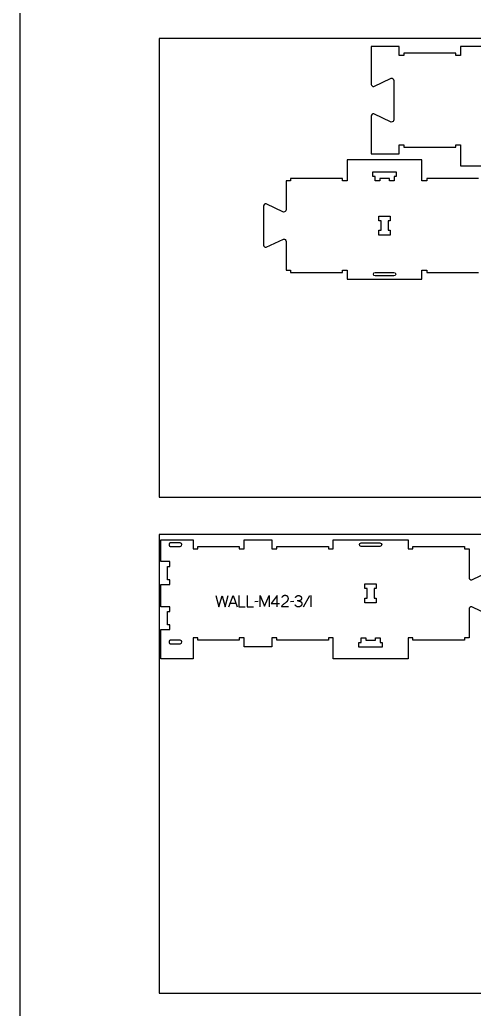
# Model space of a CAD drawing. Extents: x -13885 to -10701, y -27186 to -19593.
# Drawn here: x -13885 to -12674, y -25520 to -22887 of the extents above; entities that cross this region are included whole.
import ezdxf

# ---------------------------------------------------------------- set-up
doc = ezdxf.new("R2010")
doc.units = 0
for name, color, linetype in [('0_SHEET_SPRUCEPLY_2440X122', 1, 'CONTINUOUS'), ('1_ANYTOOL_1MMDEEP_LABELS_S', 2, 'CONTINUOUS'), ('3_ANYTOOL_CUTTHROUGH_INSID', 4, 'CONTINUOUS'), ('4_ANYTOOL_CUTTHROUGH_OUTSI', 5, 'CONTINUOUS'), ('DONOTCUT', 18, 'CONTINUOUS')]:
    doc.layers.add(name, color=color, linetype=linetype)

msp = doc.modelspace()

# ---------------------------------------------------------------- linework, layer by layer
at = {"layer": '0_SHEET_SPRUCEPLY_2440X122'}
for points in [[(-13513.1, -22936.7), (-13513.1, -24156.7), (-11073.1, -24156.7), (-11073.1, -22936.7)], [(-13513.1, -24256.7), (-13513.1, -25476.7), (-11073.1, -25476.7), (-11073.1, -24256.7)]]:
    msp.add_lwpolyline(points, close=True, dxfattribs=at)
at = {"layer": '1_ANYTOOL_1MMDEEP_LABELS_S'}
for points in [[(-13362.1, -24419), (-13354.4, -24449), (-13345.9, -24419.9), (-13337.4, -24449), (-13329.9, -24419)], [(-13327.4, -24449), (-13316.5, -24419), (-13305.4, -24449)], [(-13301.1, -24419), (-13301.1, -24449), (-13284, -24449)], [(-13279.3, -24419), (-13279.3, -24449), (-13262.2, -24449)], [(-13244.4, -24449), (-13244.4, -24419), (-13232.4, -24447.3), (-13220.4, -24419.1), (-13220.4, -24449)], [(-13198.9, -24449), (-13198.8, -24418.9), (-13214.9, -24440.3)], [(-13168.7, -24448.9), (-13187, -24448.9), (-13186.8, -24448.4), (-13186.7, -24448.2), (-13186.7, -24448), (-13186.6, -24447.8), (-13186.5, -24447.5), (-13186.4, -24447.3), (-13186.3, -24447.1), (-13186.2, -24446.9), (-13186.1, -24446.7), (-13186, -24446.5), (-13185.9, -24446.3), (-13185.8, -24446.1), (-13185.7, -24445.9), (-13185.5, -24445.7), (-13185.4, -24445.5), (-13185.3, -24445.3), (-13185.1, -24445.1), (-13185, -24444.9), (-13184.9, -24444.8), (-13184.7, -24444.6), (-13184.6, -24444.4), (-13184.4, -24444.2), (-13184.3, -24444), (-13184.1, -24443.9), (-13184, -24443.7), (-13183.8, -24443.5), (-13183.6, -24443.4), (-13183.5, -24443.2), (-13183.3, -24443.1), (-13182.9, -24442.7), (-13181.4, -24441.5), (-13180, -24440.3), (-13178.4, -24439.2), (-13176.9, -24438), (-13176.2, -24437.5), (-13175.4, -24436.9), (-13174.7, -24436.3), (-13174, -24435.8), (-13173.4, -24435.2), (-13172.7, -24434.6), (-13172.1, -24433.9), (-13171.5, -24433.3), (-13171.4, -24433.2), (-13171.2, -24433), (-13171.1, -24432.9), (-13171, -24432.7), (-13170.8, -24432.5), (-13170.7, -24432.4), (-13170.6, -24432.2), (-13170.5, -24432), (-13170.4, -24431.8), (-13170.3, -24431.7), (-13170.2, -24431.5), (-13170.1, -24431.3), (-13170, -24431.1), (-13169.9, -24430.9), (-13169.8, -24430.7), (-13169.7, -24430.6), (-13169.7, -24430.4), (-13169.6, -24430.2), (-13169.5, -24430), (-13169.5, -24429.8), (-13169.4, -24429.6), (-13169.4, -24429.4), (-13169.3, -24429.2), (-13169.3, -24429), (-13169.3, -24428.7), (-13169.2, -24428.5), (-13169.2, -24428.3), (-13169.2, -24428.1), (-13169.2, -24427.9), (-13169.2, -24427.7), (-13169.1, -24427.4), (-13169.1, -24427.2), (-13169.1, -24427), (-13169.2, -24426.7), (-13169.2, -24426.5), (-13169.2, -24426.2), (-13169.2, -24426), (-13169.2, -24425.8), (-13169.3, -24425.5), (-13169.3, -24425.3), (-13169.3, -24425.1), (-13169.4, -24424.9), (-13169.4, -24424.7), (-13169.5, -24424.5), (-13169.6, -24424.2), (-13169.6, -24424), (-13169.7, -24423.8), (-13169.8, -24423.7), (-13169.9, -24423.5), (-13169.9, -24423.3), (-13170, -24423.1), (-13170.1, -24422.9), (-13170.2, -24422.7), (-13170.3, -24422.6), (-13170.5, -24422.4), (-13170.6, -24422.2), (-13170.7, -24422.1), (-13170.8, -24421.9), (-13170.9, -24421.8), (-13171.1, -24421.6), (-13171.2, -24421.5), (-13171.4, -24421.3), (-13171.5, -24421.2), (-13171.7, -24421.1), (-13171.8, -24420.9), (-13172, -24420.8), (-13172.2, -24420.7), (-13172.3, -24420.6), (-13172.5, -24420.5), (-13172.7, -24420.4), (-13172.8, -24420.3), (-13173, -24420.2), (-13173.2, -24420.1), (-13173.4, -24420), (-13173.6, -24419.9), (-13173.8, -24419.8), (-13173.9, -24419.7), (-13174.1, -24419.6), (-13174.3, -24419.6), (-13174.5, -24419.5), (-13174.7, -24419.4), (-13174.9, -24419.4), (-13175.1, -24419.3), (-13175.4, -24419.3), (-13175.6, -24419.2), (-13175.8, -24419.2), (-13176, -24419.1), (-13176.2, -24419.1), (-13176.4, -24419.1), (-13176.7, -24419), (-13176.9, -24419), (-13177.1, -24419), (-13177.3, -24419), (-13177.6, -24419), (-13178.1, -24419), (-13178.4, -24419), (-13178.8, -24419), (-13179.1, -24419), (-13179.5, -24419.1), (-13179.8, -24419.1), (-13180.2, -24419.2), (-13180.5, -24419.2), (-13180.8, -24419.3), (-13181.1, -24419.4), (-13181.3, -24419.4), (-13181.4, -24419.5), (-13181.6, -24419.5), (-13181.7, -24419.6), (-13181.9, -24419.6), (-13182, -24419.7), (-13182.2, -24419.8), (-13182.3, -24419.8), (-13182.5, -24419.9), (-13182.6, -24419.9), (-13182.7, -24420), (-13182.9, -24420.1), (-13183, -24420.2), (-13183.1, -24420.2), (-13183.3, -24420.3), (-13183.4, -24420.4), (-13183.5, -24420.5), (-13183.7, -24420.6), (-13183.8, -24420.7), (-13183.9, -24420.8), (-13184, -24420.9), (-13184.1, -24421), (-13184.3, -24421.1), (-13184.4, -24421.2), (-13184.5, -24421.3), (-13184.6, -24421.4), (-13184.7, -24421.5), (-13184.8, -24421.6), (-13184.9, -24421.7), (-13185.1, -24421.8), (-13185.2, -24422), (-13185.3, -24422.1), (-13185.5, -24422.3), (-13185.7, -24422.6), (-13185.9, -24422.9), (-13186, -24423.2), (-13186.2, -24423.5), (-13186.4, -24423.8), (-13186.5, -24424.1)], [(-13142.9, -24433.2), (-13142.4, -24433.2), (-13142, -24433.3), (-13141.6, -24433.3), (-13141.2, -24433.4), (-13140.7, -24433.4), (-13140.3, -24433.5), (-13139.9, -24433.6), (-13139.5, -24433.7), (-13139.1, -24433.8), (-13138.7, -24434), (-13138.3, -24434.1), (-13137.9, -24434.2), (-13137.5, -24434.4), (-13137.2, -24434.6), (-13136.8, -24434.7), (-13136.4, -24434.9), (-13136.2, -24435), (-13136, -24435.1), (-13136, -24435.2), (-13135.9, -24435.3), (-13135.8, -24435.3), (-13135.7, -24435.4), (-13135.6, -24435.4), (-13135.6, -24435.5), (-13135.5, -24435.5), (-13135.4, -24435.6), (-13135.3, -24435.7), (-13135.3, -24435.7), (-13135.2, -24435.8), (-13135.1, -24435.9), (-13135, -24435.9), (-13135, -24436), (-13134.9, -24436.1), (-13134.8, -24436.2), (-13134.8, -24436.2), (-13134.7, -24436.3), (-13134.7, -24436.4), (-13134.6, -24436.5), (-13134.5, -24436.5), (-13134.5, -24436.6), (-13134.4, -24436.7), (-13134.4, -24436.8), (-13134.3, -24436.9), (-13134.3, -24436.9), (-13134.2, -24437), (-13134.2, -24437.1), (-13134.1, -24437.2), (-13134.1, -24437.3), (-13134.1, -24437.4), (-13134, -24437.5), (-13134, -24437.6), (-13133.9, -24437.7), (-13133.9, -24437.9), (-13133.8, -24438.1), (-13133.7, -24438.3), (-13133.7, -24438.5), (-13133.6, -24438.7), (-13133.6, -24438.9), (-13133.5, -24439.1), (-13133.5, -24439.3), (-13133.5, -24439.6), (-13133.5, -24439.8), (-13133.5, -24440), (-13133.4, -24440.3), (-13133.4, -24440.5), (-13133.4, -24440.8), (-13133.5, -24441.1), (-13133.5, -24441.4), (-13133.5, -24441.6), (-13133.5, -24441.9), (-13133.5, -24442.1), (-13133.6, -24442.4), (-13133.6, -24442.6), (-13133.6, -24442.9), (-13133.7, -24443.1), (-13133.7, -24443.3), (-13133.8, -24443.6), (-13133.9, -24443.8), (-13133.9, -24444), (-13134, -24444.2), (-13134.1, -24444.4), (-13134.1, -24444.6), (-13134.2, -24444.8), (-13134.3, -24445), (-13134.4, -24445.2), (-13134.5, -24445.3), (-13134.6, -24445.5), (-13134.7, -24445.7), (-13134.8, -24445.9), (-13135, -24446), (-13135.1, -24446.2), (-13135.2, -24446.3), (-13135.3, -24446.4), (-13135.3, -24446.5), (-13135.4, -24446.5), (-13135.5, -24446.6), (-13135.6, -24446.7), (-13135.6, -24446.7), (-13135.7, -24446.8), (-13135.8, -24446.9), (-13135.9, -24447), (-13136.1, -24447.1), (-13136.2, -24447.2), (-13136.4, -24447.4), (-13136.6, -24447.5), (-13136.8, -24447.6), (-13136.9, -24447.7), (-13137.1, -24447.8), (-13137.3, -24447.9), (-13137.5, -24448), (-13137.7, -24448), (-13137.9, -24448.1), (-13138, -24448.2), (-13138.2, -24448.3), (-13138.5, -24448.3), (-13138.7, -24448.4), (-13138.9, -24448.5), (-13139.1, -24448.5), (-13139.3, -24448.6), (-13139.5, -24448.6), (-13139.7, -24448.7), (-13140, -24448.7), (-13140.2, -24448.8), (-13140.4, -24448.8), (-13140.7, -24448.9), (-13141.2, -24448.9), (-13141.7, -24448.9), (-13142.2, -24449), (-13142.7, -24449), (-13143.1, -24449), (-13143.5, -24449), (-13143.8, -24448.9), (-13144.2, -24448.9), (-13144.5, -24448.8), (-13144.7, -24448.8), (-13144.9, -24448.8), (-13145, -24448.7), (-13145.2, -24448.7), (-13145.4, -24448.7), (-13145.5, -24448.6), (-13145.7, -24448.6), (-13145.9, -24448.5), (-13146, -24448.5), (-13146.2, -24448.4), (-13146.3, -24448.4), (-13146.5, -24448.3), (-13146.6, -24448.2), (-13146.8, -24448.2), (-13146.9, -24448.1), (-13147.1, -24448), (-13147.2, -24448), (-13147.3, -24447.9), (-13147.5, -24447.8), (-13147.6, -24447.7), (-13147.8, -24447.6), (-13147.9, -24447.5), (-13148, -24447.5), (-13148.1, -24447.4), (-13148.3, -24447.3), (-13148.4, -24447.2), (-13148.5, -24447.1), (-13148.6, -24447), (-13148.8, -24446.9), (-13148.9, -24446.7), (-13149, -24446.6), (-13149.1, -24446.5), (-13149.2, -24446.4), (-13149.3, -24446.3), (-13149.4, -24446.2), (-13149.5, -24446), (-13149.6, -24445.9), (-13149.7, -24445.8), (-13149.8, -24445.6), (-13149.9, -24445.5), (-13150, -24445.4), (-13150.1, -24445.2), (-13150.2, -24445.1), (-13150.3, -24444.9), (-13150.5, -24444.6), (-13150.7, -24444.3), (-13150.8, -24444), (-13151, -24443.6), (-13151.1, -24443.3)], [(-13150, -24423.9), (-13149.8, -24423.6), (-13149.7, -24423.3), (-13149.5, -24423), (-13149.3, -24422.7), (-13149.1, -24422.5), (-13148.9, -24422.2), (-13148.7, -24422), (-13148.6, -24421.9), (-13148.5, -24421.7), (-13148.4, -24421.6), (-13148.3, -24421.5), (-13148.2, -24421.4), (-13148.1, -24421.3), (-13148, -24421.2), (-13147.9, -24421.1), (-13147.8, -24421), (-13147.7, -24420.9), (-13147.6, -24420.8), (-13147.4, -24420.7), (-13147.3, -24420.6), (-13147.2, -24420.5), (-13147.1, -24420.4), (-13147, -24420.4), (-13146.8, -24420.3), (-13146.7, -24420.2), (-13146.6, -24420.1), (-13146.4, -24420.1), (-13146.3, -24420), (-13146.2, -24419.9), (-13146, -24419.9), (-13145.9, -24419.8), (-13145.8, -24419.7), (-13145.6, -24419.7), (-13145.5, -24419.6), (-13145.3, -24419.6), (-13145.2, -24419.5), (-13145.1, -24419.5), (-13144.9, -24419.4), (-13144.8, -24419.4), (-13144.5, -24419.3), (-13144.1, -24419.2), (-13143.8, -24419.1), (-13143.5, -24419.1), (-13143.2, -24419.1), (-13142.8, -24419), (-13142.5, -24419), (-13142.2, -24419), (-13141.8, -24419), (-13141.6, -24419), (-13141.4, -24419), (-13141.2, -24419), (-13141, -24419), (-13140.8, -24419), (-13140.6, -24419), (-13140.4, -24419.1), (-13140.2, -24419.1), (-13140, -24419.1), (-13139.8, -24419.2), (-13139.6, -24419.2), (-13139.4, -24419.2), (-13139.3, -24419.3), (-13139.1, -24419.3), (-13138.9, -24419.4), (-13138.7, -24419.4), (-13138.6, -24419.5), (-13138.4, -24419.6), (-13138.2, -24419.6), (-13138.1, -24419.7), (-13137.9, -24419.8), (-13137.7, -24419.9), (-13137.6, -24419.9), (-13137.4, -24420), (-13137.3, -24420.1), (-13137.1, -24420.2), (-13137, -24420.3), (-13136.8, -24420.4), (-13136.7, -24420.5), (-13136.6, -24420.6), (-13136.4, -24420.7), (-13136.3, -24420.9), (-13136.2, -24421), (-13136, -24421.1), (-13135.9, -24421.2), (-13135.8, -24421.4), (-13135.7, -24421.5), (-13135.6, -24421.6), (-13135.5, -24421.8), (-13135.4, -24421.9), (-13135.3, -24422), (-13135.2, -24422.2), (-13135.1, -24422.3), (-13135, -24422.5), (-13134.9, -24422.7), (-13134.9, -24422.8), (-13134.8, -24423), (-13134.7, -24423.1), (-13134.7, -24423.3), (-13134.6, -24423.5), (-13134.5, -24423.7), (-13134.5, -24423.8), (-13134.4, -24424), (-13134.4, -24424.2), (-13134.4, -24424.4), (-13134.3, -24424.6), (-13134.3, -24424.8), (-13134.3, -24425), (-13134.3, -24425.2), (-13134.2, -24425.4), (-13134.2, -24425.6), (-13134.2, -24425.8), (-13134.2, -24426), (-13134.2, -24426.6), (-13134.2, -24426.9), (-13134.3, -24427.2), (-13134.3, -24427.5), (-13134.3, -24427.8), (-13134.4, -24428), (-13134.4, -24428.1), (-13134.4, -24428.3), (-13134.4, -24428.4), (-13134.5, -24428.5), (-13134.5, -24428.7), (-13134.5, -24428.8), (-13134.6, -24428.9), (-13134.6, -24429.1), (-13134.7, -24429.2), (-13134.7, -24429.3), (-13134.8, -24429.4), (-13134.8, -24429.5), (-13134.9, -24429.6), (-13134.9, -24429.8), (-13135, -24429.9), (-13135, -24430), (-13135.1, -24430.1), (-13135.2, -24430.2), (-13135.2, -24430.3), (-13135.3, -24430.4), (-13135.4, -24430.5), (-13135.5, -24430.6), (-13135.7, -24430.8), (-13135.8, -24431), (-13136, -24431.1), (-13136.1, -24431.2), (-13136.2, -24431.3), (-13136.2, -24431.4), (-13136.3, -24431.4), (-13136.4, -24431.5), (-13136.5, -24431.6), (-13136.6, -24431.6), (-13136.7, -24431.7), (-13136.8, -24431.8), (-13136.9, -24431.8), (-13136.9, -24431.9), (-13137, -24431.9), (-13137.1, -24432), (-13137.2, -24432.1), (-13137.3, -24432.1), (-13137.4, -24432.2), (-13137.5, -24432.2), (-13137.6, -24432.3), (-13137.7, -24432.3), (-13137.8, -24432.4), (-13137.9, -24432.4), (-13138, -24432.4), (-13138.2, -24432.5), (-13138.5, -24432.6), (-13138.7, -24432.7), (-13138.9, -24432.7), (-13139.1, -24432.8), (-13139.3, -24432.8), (-13139.6, -24432.9), (-13139.8, -24432.9), (-13140, -24433), (-13140.3, -24433), (-13140.5, -24433), (-13140.7, -24433.1), (-13141, -24433.1), (-13141.2, -24433.1), (-13141.5, -24433.1), (-13141.7, -24433.2), (-13142, -24433.2), (-13145.7, -24433.2)], [(-13112.4, -24419.4), (-13129.6, -24450.2)], [(-13108.9, -24419), (-13108.9, -24449)], [(-13323.9, -24439.4), (-13309, -24439.4)], [(-13249.6, -24435.1), (-13258.4, -24435.2)], [(-13214.9, -24440.3), (-13193.1, -24440.3)], [(-13155, -24435.1), (-13163.7, -24435.2)]]:
    msp.add_lwpolyline(points, dxfattribs=at)
at = {"layer": '3_ANYTOOL_CUTTHROUGH_INSID', "color": 4}
for points in [[(-12925.6, -23309.5), (-12925.6, -23315.5), (-12938.1, -23315.5), (-12938.1, -23303.5), (-12944.1, -23303.5), (-12944.1, -23291), (-12881.6, -23291), (-12881.6, -23303.5), (-12887.6, -23303.5), (-12887.6, -23315.5), (-12900.1, -23315.5), (-12900.1, -23309.5)], [(-12903.6, -23421.5), (-12903.6, -23447), (-12897.6, -23447), (-12897.6, -23459.5), (-12928.1, -23459.5), (-12928.1, -23447), (-12922.1, -23447), (-12922.1, -23421.5), (-12928.1, -23421.5), (-12928.1, -23409), (-12897.6, -23409), (-12897.6, -23421.5)], [(-12959.3, -24425.8), (-12959.3, -24400.3), (-12965.3, -24400.3), (-12965.3, -24387.8), (-12934.8, -24387.8), (-12934.8, -24400.3), (-12940.8, -24400.3), (-12940.8, -24425.8), (-12934.8, -24425.8), (-12934.8, -24438.3), (-12965.3, -24438.3), (-12965.3, -24425.8)], [(-12937.3, -24537.7), (-12937.3, -24531.7), (-12924.8, -24531.7), (-12924.8, -24543.7), (-12918.8, -24543.7), (-12918.8, -24556.2), (-12981.3, -24556.2), (-12981.3, -24543.7), (-12975.3, -24543.7), (-12975.3, -24531.7), (-12962.8, -24531.7), (-12962.8, -24537.7)]]:
    msp.add_lwpolyline(points, close=True, dxfattribs=at)
for points in [[(-12887.8, -23568.5), (-12937.8, -23568.5, -1), (-12937.8, -23559), (-12887.8, -23559, -1)], [(-13457.4, -24278.7), (-13483.1, -24278.7), (-13483.2, -24278.7), (-13483.3, -24278.7), (-13483.4, -24278.8), (-13483.5, -24278.8), (-13483.6, -24278.8), (-13483.7, -24278.8), (-13483.8, -24278.8), (-13483.9, -24278.8), (-13484, -24278.9), (-13484.1, -24278.9), (-13484.2, -24278.9), (-13484.3, -24278.9), (-13484.4, -24279), (-13484.5, -24279), (-13484.6, -24279.1), (-13484.7, -24279.1), (-13484.8, -24279.1), (-13484.8, -24279.2), (-13484.9, -24279.2), (-13485, -24279.3), (-13485.1, -24279.4), (-13485.2, -24279.4), (-13485.3, -24279.5), (-13485.4, -24279.6), (-13485.5, -24279.6), (-13485.6, -24279.7), (-13485.6, -24279.8), (-13485.7, -24279.8), (-13485.8, -24279.9), (-13485.9, -24280), (-13485.9, -24280.1), (-13486, -24280.2), (-13486.1, -24280.3), (-13486.1, -24280.4), (-13486.2, -24280.5), (-13486.3, -24280.5), (-13486.3, -24280.6), (-13486.4, -24280.7), (-13486.5, -24280.8), (-13486.5, -24280.9), (-13486.6, -24281), (-13486.6, -24281.1), (-13486.7, -24281.2), (-13486.7, -24281.3), (-13486.7, -24281.5), (-13486.8, -24281.6), (-13486.8, -24281.7), (-13486.9, -24281.8), (-13486.9, -24281.9), (-13486.9, -24282), (-13486.9, -24282.1), (-13487, -24282.2), (-13487, -24282.3), (-13487, -24282.4), (-13487, -24282.5), (-13487.1, -24282.6), (-13487.1, -24282.7), (-13487.1, -24282.9), (-13487.1, -24283), (-13487.1, -24283.1), (-13487.1, -24283.2), (-13487.1, -24283.3), (-13487.1, -24283.4), (-13487.1, -24283.5), (-13487.1, -24283.6), (-13487.1, -24283.7), (-13487.1, -24283.8), (-13487.1, -24283.9), (-13487.1, -24284), (-13487.1, -24284.1), (-13487.1, -24284.2), (-13487.1, -24284.3), (-13487, -24284.5), (-13487, -24284.6), (-13487, -24284.7), (-13487, -24284.8), (-13486.9, -24284.9), (-13486.9, -24285), (-13486.9, -24285.1), (-13486.9, -24285.2), (-13486.8, -24285.3), (-13486.8, -24285.4), (-13486.7, -24285.5), (-13486.7, -24285.6), (-13486.7, -24285.7), (-13486.6, -24285.8), (-13486.6, -24285.9), (-13486.5, -24286.1), (-13486.5, -24286.2), (-13486.4, -24286.2), (-13486.3, -24286.3), (-13486.3, -24286.4), (-13486.2, -24286.5), (-13486.1, -24286.6), (-13486.1, -24286.7), (-13486, -24286.8), (-13485.9, -24286.9), (-13485.9, -24287), (-13485.8, -24287.1), (-13485.7, -24287.1), (-13485.6, -24287.2), (-13485.6, -24287.3), (-13485.5, -24287.4), (-13485.4, -24287.4), (-13485.3, -24287.5), (-13485.2, -24287.6), (-13485.1, -24287.6), (-13485, -24287.7), (-13484.9, -24287.7), (-13484.8, -24287.8), (-13484.8, -24287.8), (-13484.7, -24287.9), (-13484.6, -24287.9), (-13484.5, -24288), (-13484.4, -24288), (-13484.3, -24288), (-13484.2, -24288.1), (-13484.1, -24288.1), (-13484, -24288.1), (-13483.9, -24288.2), (-13483.8, -24288.2), (-13483.7, -24288.2), (-13483.6, -24288.2), (-13483.5, -24288.2), (-13483.4, -24288.2), (-13483.3, -24288.2), (-13483.2, -24288.2), (-13483.1, -24288.2), (-13457.4, -24288.2, 1)], [(-12975.1, -24278.7), (-12925.1, -24278.7, -1), (-12925.1, -24288.2), (-12975.1, -24288.2, -1)], [(-13457.4, -24547.2, 1), (-13457.4, -24537.7), (-13483.1, -24537.7), (-13483.2, -24537.7), (-13483.3, -24537.7), (-13483.4, -24537.8), (-13483.5, -24537.8), (-13483.6, -24537.8), (-13483.7, -24537.8), (-13483.8, -24537.8), (-13483.9, -24537.8), (-13484, -24537.9), (-13484.1, -24537.9), (-13484.2, -24537.9), (-13484.3, -24537.9), (-13484.4, -24538), (-13484.5, -24538), (-13484.6, -24538.1), (-13484.7, -24538.1), (-13484.8, -24538.1), (-13484.8, -24538.2), (-13484.9, -24538.2), (-13485, -24538.3), (-13485.1, -24538.4), (-13485.2, -24538.4), (-13485.3, -24538.5), (-13485.4, -24538.6), (-13485.5, -24538.6), (-13485.6, -24538.7), (-13485.6, -24538.8), (-13485.7, -24538.8), (-13485.8, -24538.9), (-13485.9, -24539), (-13485.9, -24539.1), (-13486, -24539.2), (-13486.1, -24539.3), (-13486.1, -24539.4), (-13486.2, -24539.5), (-13486.3, -24539.5), (-13486.3, -24539.6), (-13486.4, -24539.7), (-13486.5, -24539.8), (-13486.5, -24539.9), (-13486.6, -24540), (-13486.6, -24540.1), (-13486.7, -24540.2), (-13486.7, -24540.3), (-13486.7, -24540.5), (-13486.8, -24540.6), (-13486.8, -24540.7), (-13486.9, -24540.8), (-13486.9, -24540.9), (-13486.9, -24541), (-13486.9, -24541.1), (-13487, -24541.2), (-13487, -24541.3), (-13487, -24541.4), (-13487, -24541.5), (-13487.1, -24541.6), (-13487.1, -24541.7), (-13487.1, -24541.9), (-13487.1, -24542), (-13487.1, -24542.1), (-13487.1, -24542.2), (-13487.1, -24542.3), (-13487.1, -24542.4), (-13487.1, -24542.5), (-13487.1, -24542.6), (-13487.1, -24542.7), (-13487.1, -24542.8), (-13487.1, -24542.9), (-13487.1, -24543), (-13487.1, -24543.1), (-13487.1, -24543.2), (-13487.1, -24543.3), (-13487, -24543.5), (-13487, -24543.6), (-13487, -24543.7), (-13487, -24543.8), (-13486.9, -24543.9), (-13486.9, -24544), (-13486.9, -24544.1), (-13486.9, -24544.2), (-13486.8, -24544.3), (-13486.8, -24544.4), (-13486.7, -24544.5), (-13486.7, -24544.6), (-13486.7, -24544.7), (-13486.6, -24544.8), (-13486.6, -24544.9), (-13486.5, -24545.1), (-13486.5, -24545.2), (-13486.4, -24545.2), (-13486.3, -24545.3), (-13486.3, -24545.4), (-13486.2, -24545.5), (-13486.1, -24545.6), (-13486.1, -24545.7), (-13486, -24545.8), (-13485.9, -24545.9), (-13485.9, -24546), (-13485.8, -24546.1), (-13485.7, -24546.1), (-13485.6, -24546.2), (-13485.6, -24546.3), (-13485.5, -24546.4), (-13485.4, -24546.4), (-13485.3, -24546.5), (-13485.2, -24546.6), (-13485.1, -24546.6), (-13485, -24546.7), (-13484.9, -24546.7), (-13484.8, -24546.8), (-13484.8, -24546.8), (-13484.7, -24546.9), (-13484.6, -24546.9), (-13484.5, -24547), (-13484.4, -24547), (-13484.3, -24547), (-13484.2, -24547.1), (-13484.1, -24547.1), (-13484, -24547.1), (-13483.9, -24547.2), (-13483.8, -24547.2), (-13483.7, -24547.2), (-13483.6, -24547.2), (-13483.5, -24547.2), (-13483.4, -24547.2), (-13483.3, -24547.2), (-13483.2, -24547.2), (-13483.1, -24547.2)]]:
    msp.add_lwpolyline(points, format="xyb", close=True, dxfattribs=at)
at = {"layer": '4_ANYTOOL_CUTTHROUGH_OUTSI', "color": 5}
for points in [[(-12511.1, -22957.8), (-12710.6, -22957.8), (-12710.6, -22981.8), (-12723.1, -22981.8), (-12723.1, -22975.8), (-12861.1, -22975.8), (-12861.1, -22981.8), (-12873.6, -22981.8), (-12873.6, -22957.8), (-12948.1, -22957.8), (-12948.1, -23058.5), (-12948.1, -23058.5, 0.461625), (-12941.4, -23064.2), (-12895.4, -23042.3), (-12895.4, -23042.3), (-12895.4, -23042.3, -0.220464), (-12890.3, -23043.7, -0.220464), (-12888.1, -23048.4), (-12888.1, -23152.7, -0.220464), (-12890.3, -23157.4, -0.220464), (-12895.4, -23158.8), (-12895.4, -23158.8), (-12895.4, -23158.8), (-12941.4, -23137), (-12941.4, -23137, 0.218884), (-12946, -23138.3, 0.220464), (-12948.1, -23142.6), (-12948.1, -23219.6), (-12948.1, -23243.3), (-12873.6, -23243.3), (-12873.6, -23219.3), (-12861.1, -23219.3), (-12861.1, -23225.3), (-12723.1, -23225.3), (-12723.1, -23219.3), (-12710.6, -23219.3), (-12710.6, -23275.3), (-12511.1, -23275.3)], [(-12662.6, -23309.5), (-12800.6, -23309.5), (-12800.6, -23315.5), (-12813.1, -23315.5), (-12813.1, -23259.5), (-13012.6, -23259.5), (-13012.6, -23315.5), (-13025.1, -23315.5), (-13025.1, -23309.5), (-13163.1, -23309.5), (-13163.1, -23315.5), (-13175.1, -23315.5), (-13175.1, -23392.2), (-13175.1, -23392.2, -0.463455), (-13182.4, -23398.3), (-13182.4, -23398.3), (-13182.4, -23398.3), (-13228.4, -23376.5), (-13228.4, -23376.5, 0.461625), (-13235.1, -23382.1), (-13235.1, -23486.4, 0.461625), (-13228.4, -23492), (-13182.4, -23470.2), (-13182.4, -23470.2), (-13182.4, -23470.2, -0.463455), (-13175.1, -23476.3), (-13175.1, -23553), (-13163.1, -23553), (-13163.1, -23559), (-13025.1, -23559), (-13025.1, -23553), (-13012.6, -23553), (-13012.6, -23553.3), (-13012.6, -23577), (-12813.1, -23577), (-12813.1, -23553), (-12800.6, -23553), (-12800.6, -23559), (-12662.6, -23559)], [(-12634.5, -24470.8), (-12680.5, -24448.9), (-12680.5, -24448.9), (-12680.5, -24448.9, 0.463455), (-12687.8, -24455.1), (-12687.8, -24531.7), (-12699.8, -24531.7), (-12699.8, -24537.7), (-12837.8, -24537.7), (-12837.8, -24531.7), (-12850.3, -24531.7), (-12850.3, -24532), (-12850.3, -24587.7), (-13049.8, -24587.7), (-13049.8, -24532), (-13049.8, -24531.7), (-13062.3, -24531.7), (-13062.3, -24537.7), (-13200.3, -24537.7), (-13200.3, -24531.7), (-13212.8, -24531.7), (-13212.8, -24555.7), (-13287.3, -24555.7), (-13287.3, -24531.7), (-13299.8, -24531.7), (-13299.8, -24537.7), (-13400.1, -24537.7), (-13410.1, -24537.7), (-13410.1, -24531.7), (-13422.6, -24531.7), (-13422.6, -24587.7), (-13509.3, -24587.7), (-13509.3, -24509.2), (-13485.3, -24509.2), (-13485.3, -24496.7), (-13491.3, -24496.7), (-13491.3, -24461.2), (-13485.3, -24461.2), (-13485.3, -24448.7), (-13509.3, -24448.7), (-13509.3, -24389.2), (-13485.3, -24389.2), (-13485.3, -24376.7), (-13491.3, -24376.7), (-13491.3, -24341.2), (-13485.3, -24341.2), (-13485.3, -24328.7), (-13509.3, -24328.7), (-13509.3, -24270.2), (-13422.6, -24270.2), (-13422.6, -24294.2), (-13410.1, -24294.2), (-13410.1, -24288.2), (-13400.1, -24288.2), (-13299.8, -24288.2), (-13299.8, -24294.2), (-13287.3, -24294.2), (-13287.3, -24270.2), (-13212.8, -24270.2), (-13212.8, -24294.2), (-13200.3, -24294.2), (-13200.3, -24288.2), (-13062.3, -24288.2), (-13062.3, -24288.2), (-13062.3, -24294.2), (-13049.8, -24294.2), (-13049.8, -24270.2), (-12850.3, -24270.2), (-12850.3, -24294.2), (-12837.8, -24294.2), (-12837.8, -24288.2), (-12800.1, -24288.2), (-12699.8, -24288.2), (-12699.8, -24294.2), (-12687.8, -24294.2), (-12687.8, -24370.9), (-12687.8, -24370.9, 0.463455), (-12680.5, -24377.1), (-12680.5, -24377.1), (-12680.5, -24377.1), (-12634.5, -24355.2)]]:
    msp.add_lwpolyline(points, format="xyb", dxfattribs=at)
at = {"layer": 'DONOTCUT'}
msp.add_lwpolyline([(-13884.8, -27186.1), (-10701.4, -27186.1), (-10701.4, -19592.7), (-13884.8, -19592.7)], close=True, dxfattribs=at)

doc.saveas('drawing.dxf')
